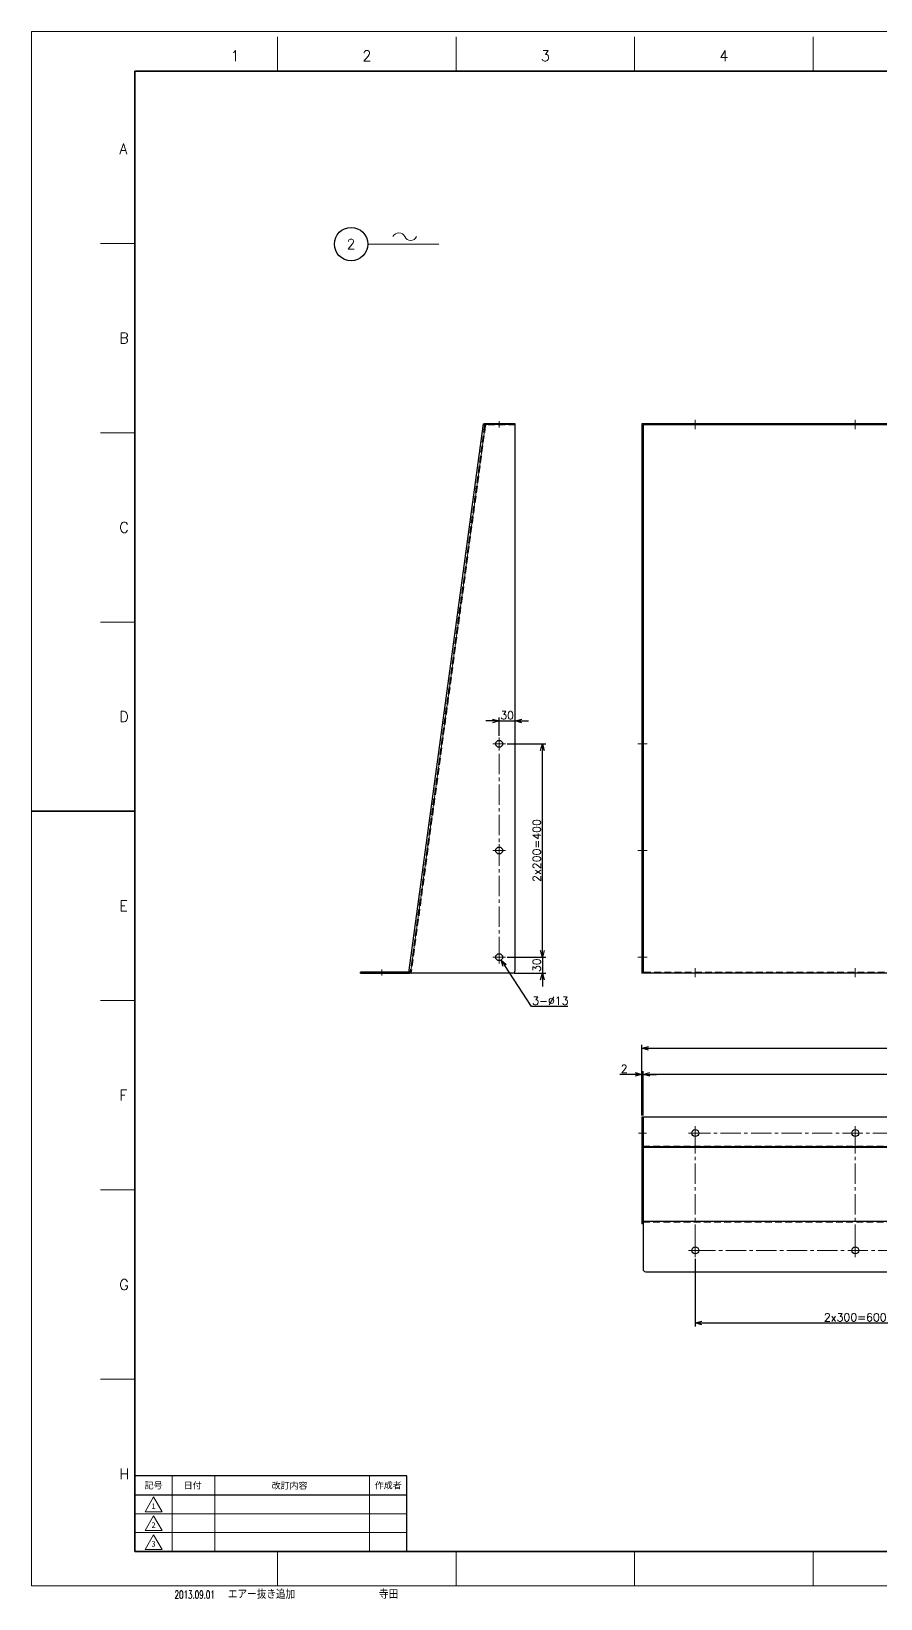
# Model space of a CAD drawing. Header units: millimetres. Extents: x 0 to 4141, y -24 to 2915.
# Drawn here: x 0 to 1593, y -24 to 2915 of the extents above; entities that cross this region are included whole.
import ezdxf
from ezdxf import colors
from ezdxf.entities.mleader import LeaderData, LeaderLine
from ezdxf.enums import TextEntityAlignment as Align
from ezdxf.math import Vec2, Vec3

# ---------------------------------------------------------------- set-up
doc = ezdxf.new("R2010")
doc.units = ezdxf.units.MM
doc.header["$LTSCALE"] = 2
doc.header["$PDMODE"] = 99
doc.header["$PDSIZE"] = 1
doc.linetypes.add('CENTER2', pattern=[28.575, 19.05, -3.175, 3.175, -3.175])
doc.linetypes.add('HIDDEN', pattern=[9.525, 6.35, -3.175])
for name, color, linetype, lineweight in [('04_HIDDEN', 2, 'HIDDEN', 13), ('05_CENTER', 4, 'CENTER2', 13), ('08_DIM', 3, 'Continuous', 13), ('90_FRAME', 5, 'Continuous', 35)]:
    doc.layers.add(name, color=color, linetype=linetype, lineweight=lineweight)
doc.layers.add('10_DRAFT', color=8, linetype='Continuous', lineweight=0, plot=False)
doc.layers.add('91_BLANK', color=5, linetype='Continuous', lineweight=0, plot=False)
doc.styles.add('KSS_TXT', font='txt.shx', dxfattribs={"bigfont": 'extfont2.shx'})
doc.styles.add('MS_G', font='MS Gothic.ttf')
doc.styles.get("Standard").update_dxf_attribs({"font": 'txt.shx', "bigfont": 'extfont2.shx'})
doc.styles.add('表題用', font='MS PGothic.ttf')
doc.dimstyles.new('KSS_DIM', dxfattribs={"dimscale": 5, "dimtxt": 3, "dimasz": 2.5, "dimexe": 1.25, "dimexo": 0.625, "dimtad": 1, "dimdsep": 46, "dimtxsty": 'KSS_TXT', "dimblk": 'OPEN30', "dimcen": 0, "dimazin": 2, "dimtfac": 0.75, "dimtmove": 0, "dimatfit": 3, "dimldrblk": 'OPEN30', "dimfxl": 1.25, "dimtolj": 1, "dimarcsym": 0})
doc.dimstyles.new('KSS_DIM$3', dxfattribs={"dimscale": 5, "dimtxt": 3, "dimasz": 2.5, "dimexe": 1.25, "dimexo": 0.625, "dimtad": 1, "dimtih": 1, "dimtoh": 1, "dimdsep": 46, "dimtxsty": 'KSS_TXT', "dimblk": 'OPEN30', "dimcen": 0, "dimazin": 2, "dimtfac": 0.75, "dimtofl": 0, "dimtmove": 0, "dimatfit": 3, "dimldrblk": 'OPEN30', "dimfxl": 1.25, "dimtolj": 1, "dimarcsym": 0})

# ---------------------------------------------------------------- blocks, each defined once
blk = doc.blocks.new('AM_BALLOON1')
at = {"transparency": 16777216}
blk.add_circle((0, 0), 5, dxfattribs=at)
blk.add_attdef('B_NUMBER', text='', height=3, dxfattribs=at).set_placement((0, 0), align=Align.MIDDLE_CENTER)
blk = doc.blocks.new('_OPEN')
at = {"color": 0, "linetype": 'ByBlock'}
for p, q in [((-1, 0.17), (0, 0)), ((0, 0), (-1, -0.17)), ((0, 0), (-1, 0))]:
    blk.add_line(p, q, dxfattribs=at)
blk = doc.blocks.new('p1ba05')
for centre, start, end in [((-2.95, 0.29), 24.2276, 155.5758), ((0, 1.62), 204.2276, 335.5758)]:
    blk.add_arc(centre, 1.62, start, end)
blk = doc.blocks.new('_Open30')
at = {"color": 0, "linetype": 'ByBlock', "lineweight": -2}
for p, q in [((-1, 0.27), (0, 0)), ((0, 0), (-1, -0.27)), ((0, 0), (-1, 0))]:
    blk.add_line(p, q, dxfattribs=at)
blk = doc.blocks.new('*D150')
at = {"layer": '08_DIM', "color": 0, "lineweight": -2, "transparency": 16777216}
for p, q in [((1147, 882), (1147, 965.2)), ((3130.5, 958.9), (1159.5, 958.9)), ((3143, 882), (3143, 965.2))]:
    blk.add_line(p, q, dxfattribs=at)
at = {"layer": 'Defpoints', "color": 0, "transparency": 16777216}
for p in [(1147, 958.9), (1147, 878.9), (3143, 878.9)]:
    blk.add_point(p, dxfattribs=at)
at = {"layer": '08_DIM', "color": 0, "lineweight": -2, "transparency": 16777216, "xscale": 12.5, "yscale": 12.5, "zscale": 12.5, "rotation": 180}
blk.add_blockref('_Open30', (1147, 958.9), dxfattribs=at)
at = {"layer": '08_DIM', "color": 0, "lineweight": -2, "transparency": 16777216, "xscale": 12.5, "yscale": 12.5, "zscale": 12.5}
blk.add_blockref('_Open30', (3143, 958.9), dxfattribs=at)
at = {"layer": '08_DIM', "color": 0, "transparency": 16777216, "insert": (2145, 969.6), "char_height": 15, "attachment_point": 5, "style": 'KSS_TXT'}
blk.add_mtext('\\A1;(1996)', dxfattribs=at)
blk = doc.blocks.new('*D151')
at = {"layer": '08_DIM', "color": 0, "lineweight": -2, "transparency": 16777216}
for p, q in [((1245, 612.9), (1245, 486.5)), ((1845, 612.9), (1845, 486.5)), ((1257.5, 492.8), (1832.5, 492.8))]:
    blk.add_line(p, q, dxfattribs=at)
at = {"layer": 'Defpoints', "color": 0, "transparency": 16777216}
for p in [(1245, 616), (1845, 616), (1845, 492.8)]:
    blk.add_point(p, dxfattribs=at)
at = {"layer": '08_DIM', "color": 0, "lineweight": -2, "transparency": 16777216, "xscale": 12.5, "yscale": 12.5, "zscale": 12.5, "rotation": 180}
blk.add_blockref('_Open30', (1245, 492.8), dxfattribs=at)
at = {"layer": '08_DIM', "color": 0, "lineweight": -2, "transparency": 16777216, "xscale": 12.5, "yscale": 12.5, "zscale": 12.5}
blk.add_blockref('_Open30', (1845, 492.8), dxfattribs=at)
at = {"layer": '08_DIM', "color": 0, "transparency": 16777216, "insert": (1545, 503.4), "char_height": 15, "attachment_point": 5, "style": 'KSS_TXT'}
blk.add_mtext('\\A1;2x300=600', dxfattribs=at)
blk = doc.blocks.new('*D155')
at = {"layer": '08_DIM', "color": 0, "lineweight": -2, "transparency": 16777216}
for p, q in [((1132.5, 958.9), (1103.7, 958.9)), ((1145, 882), (1145, 965.2)), ((1147, 958.9), (1145, 958.9)), ((1147, 882), (1147, 965.2)), ((1159.5, 958.9), (1172, 958.9))]:
    blk.add_line(p, q, dxfattribs=at)
at = {"layer": 'Defpoints', "color": 0, "transparency": 16777216}
for p in [(1145, 958.9), (1145, 878.9), (1147, 878.9)]:
    blk.add_point(p, dxfattribs=at)
at = {"layer": '08_DIM', "color": 0, "lineweight": -2, "transparency": 16777216, "xscale": 12.5, "yscale": 12.5, "zscale": 12.5}
blk.add_blockref('_Open30', (1145, 958.9), dxfattribs=at)
at = {"layer": '08_DIM', "color": 0, "lineweight": -2, "transparency": 16777216, "xscale": 12.5, "yscale": 12.5, "zscale": 12.5, "rotation": 180}
blk.add_blockref('_Open30', (1147, 958.9), dxfattribs=at)
at = {"layer": '08_DIM', "color": 0, "transparency": 16777216, "insert": (1111.8, 969.6), "char_height": 15, "attachment_point": 5, "style": 'KSS_TXT'}
blk.add_mtext('\\A1;2', dxfattribs=at)
blk = doc.blocks.new('*D156')
at = {"layer": '08_DIM', "color": 0, "lineweight": -2, "transparency": 16777216}
for p, q in [((1145, 882), (1145, 1014.2)), ((1157.5, 1007.9), (3132.5, 1007.9)), ((3145, 882), (3145, 1014.2))]:
    blk.add_line(p, q, dxfattribs=at)
at = {"layer": 'Defpoints', "color": 0, "transparency": 16777216}
for p in [(3145, 1007.9), (1145, 878.9), (3145, 878.9)]:
    blk.add_point(p, dxfattribs=at)
at = {"layer": '08_DIM', "color": 0, "lineweight": -2, "transparency": 16777216, "xscale": 12.5, "yscale": 12.5, "zscale": 12.5, "rotation": 180}
blk.add_blockref('_Open30', (1145, 1007.9), dxfattribs=at)
at = {"layer": '08_DIM', "color": 0, "lineweight": -2, "transparency": 16777216, "xscale": 12.5, "yscale": 12.5, "zscale": 12.5}
blk.add_blockref('_Open30', (3145, 1007.9), dxfattribs=at)
at = {"layer": '08_DIM', "color": 0, "transparency": 16777216, "insert": (2145, 1023.3), "char_height": 15, "attachment_point": 5, "style": 'KSS_TXT'}
blk.add_mtext('\\A1;2000{\\H10.500000;\\S-1^ -2;}', dxfattribs=at)
blk = doc.blocks.new('*D165')
at = {"layer": '08_DIM', "color": 0, "lineweight": -2, "transparency": 16777216}
for p, q in [((892.4, 1178.7), (964.5, 1178.7)), ((958.3, 1191.2), (958.3, 1203.7)), ((958.3, 1178.7), (958.3, 1148.7)), ((905.3, 1148.7), (964.5, 1148.7)), ((958.3, 1136.2), (958.3, 1123.7))]:
    blk.add_line(p, q, dxfattribs=at)
at = {"layer": 'Defpoints', "color": 0, "transparency": 16777216}
for p in [(889.3, 1178.7), (902.2, 1148.7), (958.3, 1148.7)]:
    blk.add_point(p, dxfattribs=at)
at = {"layer": '08_DIM', "color": 0, "lineweight": -2, "transparency": 16777216, "xscale": 12.5, "yscale": 12.5, "zscale": 12.5}
for p, rotation in [((958.3, 1178.7), 270), ((958.3, 1148.7), 90)]:
    blk.add_blockref('_Open30', p, dxfattribs=dict(at, rotation=rotation))
at = {"layer": '08_DIM', "color": 0, "transparency": 16777216, "insert": (947.6, 1163.7), "char_height": 15, "attachment_point": 5, "rotation": 90, "style": 'KSS_TXT'}
blk.add_mtext('\\A1;30', dxfattribs=at)
blk = doc.blocks.new('*D166')
at = {"layer": '08_DIM', "color": 0, "lineweight": -2, "transparency": 16777216}
for p, q in [((892.4, 1578.7), (964.5, 1578.7)), ((958.3, 1191.2), (958.3, 1566.2)), ((892.4, 1178.7), (964.5, 1178.7))]:
    blk.add_line(p, q, dxfattribs=at)
at = {"layer": 'Defpoints', "color": 0, "transparency": 16777216}
for p in [(889.3, 1578.7), (958.3, 1578.7), (889.3, 1178.7)]:
    blk.add_point(p, dxfattribs=at)
at = {"layer": '08_DIM', "color": 0, "lineweight": -2, "transparency": 16777216, "xscale": 12.5, "yscale": 12.5, "zscale": 12.5}
for p, rotation in [((958.3, 1578.7), 90.00000000000001), ((958.3, 1178.7), 270)]:
    blk.add_blockref('_Open30', p, dxfattribs=dict(at, rotation=rotation))
at = {"layer": '08_DIM', "color": 0, "transparency": 16777216, "insert": (947.6, 1378.7), "char_height": 15, "attachment_point": 5, "rotation": 90, "style": 'KSS_TXT'}
blk.add_mtext('\\A1;2x200=400', dxfattribs=at)
blk = doc.blocks.new('*D167')
at = {"layer": '08_DIM', "color": 0, "lineweight": -2, "transparency": 16777216}
for p, q in [((864.7, 1621.6), (852.2, 1621.6)), ((877.2, 1593.9), (877.2, 1627.8)), ((877.2, 1621.6), (907.2, 1621.6)), ((907.2, 1593.9), (907.2, 1627.8)), ((919.7, 1621.6), (932.2, 1621.6))]:
    blk.add_line(p, q, dxfattribs=at)
at = {"layer": 'Defpoints', "color": 0, "transparency": 16777216}
for p in [(907.2, 1621.6), (877.2, 1590.8), (907.2, 1590.8)]:
    blk.add_point(p, dxfattribs=at)
at = {"layer": '08_DIM', "color": 0, "lineweight": -2, "transparency": 16777216, "xscale": 12.5, "yscale": 12.5, "zscale": 12.5}
blk.add_blockref('_Open30', (877.2, 1621.6), dxfattribs=at)
at = {"layer": '08_DIM', "color": 0, "lineweight": -2, "transparency": 16777216, "xscale": 12.5, "yscale": 12.5, "zscale": 12.5, "rotation": 180}
blk.add_blockref('_Open30', (907.2, 1621.6), dxfattribs=at)
at = {"layer": '08_DIM', "color": 0, "transparency": 16777216, "insert": (892.2, 1632.2), "char_height": 15, "attachment_point": 5, "style": 'KSS_TXT'}
blk.add_mtext('\\A1;30', dxfattribs=at)
blk = doc.blocks.new('*D168')
at = {"layer": '08_DIM', "color": 0, "lineweight": -2, "transparency": 16777216}
for p, q in [((937.7, 1086.3), (887.6, 1162.8)), ((1005.8, 1086.3), (937.7, 1086.3))]:
    blk.add_line(p, q, dxfattribs=at)
at = {"layer": 'Defpoints', "color": 0, "transparency": 16777216}
for p in [(873.7, 1184.2), (880.8, 1173.3)]:
    blk.add_point(p, dxfattribs=at)
at = {"layer": '08_DIM', "color": 0, "lineweight": -2, "transparency": 16777216, "xscale": 12.5, "yscale": 12.5, "zscale": 12.5, "rotation": 123.1857561314776}
blk.add_blockref('_Open30', (880.8, 1173.3), dxfattribs=at)
at = {"layer": '08_DIM', "color": 0, "transparency": 16777216, "insert": (973.3, 1096.9), "char_height": 15, "attachment_point": 5, "style": 'KSS_TXT'}
blk.add_mtext('\\A1;\\A1;3-%%C13', dxfattribs=at)

msp = doc.modelspace()

# ---------------------------------------------------------------- linework, layer by layer
at = {"color": 0}
for p, q in [((907.225, 2178.742), (851.591, 2178.742)), ((907.225, 1153.742), (907.225, 2178.742)), ((1144.958, 2178.742), (1144.958, 1148.742)), ((3144.958, 2178.742), (1144.958, 2178.742)), ((1146.958, 2176.742), (1146.958, 1148.742)), ((3142.958, 2176.742), (1146.958, 2176.742)), ((846.637, 2174.415), (707.996, 1154.415)), ((708.778, 1150.742), (617.225, 1150.742)), ((617.225, 1148.742), (617.225, 1150.742)), ((617.225, 1148.742), (708.778, 1148.742)), ((902.225, 1148.742), (712.95, 1148.742)), ((1146.958, 1148.742), (1144.958, 1148.742)), ((3142.958, 1148.742), (1146.958, 1148.742)), ((1146.958, 878.887), (1144.958, 878.887)), ((1144.958, 878.887), (1144.958, 678.887)), ((1146.958, 878.887), (1146.958, 593.887)), ((3142.958, 878.887), (1146.958, 878.887)), ((1146.958, 678.887), (1144.958, 678.887)), ((1146.958, 683.887), (3142.958, 683.887)), ((1151.958, 588.887), (3137.958, 588.887))]:
    msp.add_line(p, q, dxfattribs=at)
at = {"color": 3}
msp.add_line((1146.958, 822.434), (3142.958, 822.434), dxfattribs=at)
at = {"color": 0}
for centre in [(877.225, 1578.742), (877.225, 1378.742), (877.225, 1178.742), (1244.958, 848.887), (1544.958, 848.887), (1244.958, 628.887), (1544.958, 628.887)]:
    msp.add_circle(centre, 6.5, dxfattribs=at)
for centre, start, end in [((851.591, 2173.742), 90, 172.259659), ((712.95, 1153.742), 172.259659, 270), ((902.225, 1153.742), 270, 0), ((1151.958, 593.887), 180, 270)]:
    msp.add_arc(centre, 5, start, end, dxfattribs=at)
at = {"layer": '04_HIDDEN'}
for p, q in [((849.782, 2175.28), (710.759, 1152.472)), ((851.764, 2175.011), (712.741, 1152.203)), ((907.225, 2176.742), (853.745, 2176.742)), ((3142.958, 1150.742), (1146.958, 1150.742)), ((1146.958, 681.887), (3142.958, 681.887))]:
    msp.add_line(p, q, dxfattribs=at)
at = {"layer": '04_HIDDEN', "color": 3}
msp.add_line((1146.958, 824.434), (3142.958, 824.434), dxfattribs=at)
at = {"layer": '04_HIDDEN'}
for centre, radius, start, end in [((853.745, 2174.742), 4, 90, 172.259659), ((853.745, 2174.742), 2, 90, 172.259659), ((708.778, 1152.742), 2, 270, 352.259659), ((708.778, 1152.742), 4, 270, 352.259659)]:
    msp.add_arc(centre, radius, start, end, dxfattribs=at)
at = {"layer": '05_CENTER'}
for p, q in [((877.225, 2183.4), (877.225, 2172.083)), ((1244.958, 2168.993), (1244.958, 2186.339)), ((1544.958, 2168.993), (1544.958, 2186.339)), ((877.225, 1566.709), (877.225, 1590.774)), ((865.193, 1578.742), (889.257, 1578.742)), ((877.225, 1178.742), (877.225, 1578.742)), ((1137.209, 1578.742), (1154.555, 1578.742)), ((877.225, 1366.709), (877.225, 1390.774)), ((865.193, 1378.742), (889.257, 1378.742)), ((1137.209, 1378.742), (1154.555, 1378.742)), ((865.193, 1178.742), (889.257, 1178.742)), ((877.225, 1166.709), (877.225, 1190.774)), ((1137.209, 1178.742), (1154.555, 1178.742)), ((657.225, 1155.4), (657.225, 1144.083)), ((1244.958, 1158.339), (1244.958, 1140.993)), ((1544.958, 1158.339), (1544.958, 1140.993)), ((1244.958, 835.976), (1244.958, 861.797)), ((1544.958, 835.976), (1544.958, 861.797)), ((1138.317, 848.887), (1153.491, 848.887)), ((1257.868, 848.887), (1232.048, 848.887)), ((1557.868, 848.887), (1532.048, 848.887)), ((1544.958, 848.887), (1544.958, 628.887)), ((1257.868, 628.887), (1232.048, 628.887)), ((1244.958, 615.976), (1244.958, 641.797)), ((1557.868, 628.887), (1532.048, 628.887)), ((1544.958, 615.976), (1544.958, 641.797))]:
    msp.add_line(p, q, dxfattribs=at)
msp.add_lwpolyline([(1244.958, 628.887), (3044.958, 628.887), (3044.958, 848.887), (1244.958, 848.887)], close=True, dxfattribs=at)
at = {"layer": '08_DIM'}
msp.add_line((630.746, 2515.674), (764.184, 2515.674), dxfattribs=at)
at = {"layer": '10_DRAFT'}
for p, q in [((847.225, 2178.742), (846.637, 2174.415)), ((851.591, 2178.742), (847.225, 2178.742)), ((849.782, 2175.28), (850.252, 2178.742)), ((850.252, 2178.742), (853.745, 2178.742)), ((707.996, 1154.415), (707.225, 1148.742)), ((707.225, 1148.742), (712.95, 1148.742)), ((1146.958, 823.434), (3142.958, 823.434))]:
    msp.add_line(p, q, dxfattribs=at)
msp.add_lwpolyline([(617.225, 1149.742), (708.778, 1149.742, 0.37517658), (711.75, 1152.337), (850.773, 2175.146, -0.37517658), (853.745, 2177.742), (907.225, 2177.742)], format="xyb", dxfattribs=at)
at = {"layer": '90_FRAME', "color": 4, "lineweight": 13}
for p, q in [((461.877, 2839.789), (461.877, 2904.599)), ((796.544, 2839.789), (796.544, 2904.599)), ((1131.211, 2839.789), (1131.211, 2904.599)), ((1465.878, 2839.789), (1465.878, 2904.599)), ((194.23, 2517.113), (129.42, 2517.113)), ((194.23, 2162.127), (129.42, 2162.127)), ((194.23, 1807.141), (129.42, 1807.141)), ((194.23, 1097.169), (129.42, 1097.169)), ((194.23, 742.182), (129.42, 742.182)), ((194.23, 387.196), (129.42, 387.196)), ((461.877, 0), (461.877, 64.52)), ((796.544, 0), (796.544, 64.52)), ((1131.211, 0), (1131.211, 64.52)), ((1465.878, 0), (1465.878, 64.52))]:
    msp.add_line(p, q, dxfattribs=at)
at = {"layer": '90_FRAME'}
msp.add_line((0, 1452.155), (194.23, 1452.155), dxfattribs=at)
at = {"layer": '90_FRAME', "color": 0, "lineweight": 13}
for p, q in [((264.23, 64.52), (264.23, 205.948)), ((344.23, 64.52), (344.23, 205.948)), ((634.23, 64.52), (634.23, 205.948)), ((194.23, 135.234), (704.23, 135.234)), ((194.23, 99.877), (704.23, 99.877))]:
    msp.add_line(p, q, dxfattribs=at)
at = {"layer": '90_FRAME', "color": 0, "lineweight": 25}
msp.add_line((194.23, 170.591), (704.23, 170.591), dxfattribs=at)
at = {"layer": '90_FRAME'}
msp.add_lwpolyline([(194.23, 64.52), (4076.195, 64.52), (4076.195, 2839.789), (194.23, 2839.789)], close=True, dxfattribs=at)
at = {"layer": '90_FRAME', "color": 0, "lineweight": 25}
msp.add_lwpolyline([(194.23, 64.52), (704.23, 64.52), (704.23, 205.948), (194.23, 205.948)], close=True, dxfattribs=at)
at = {"layer": '90_FRAME', "color": 0, "lineweight": 13}
for points in [[(213.319, 138.989), (229.23, 166.548), (245.14, 138.989), (213.319, 138.989)], [(213.319, 103.632), (229.23, 131.19), (245.14, 103.632), (213.319, 103.632)], [(213.319, 68.275), (229.23, 95.833), (245.14, 68.275), (213.319, 68.275)]]:
    msp.add_lwpolyline(points, dxfattribs=at)
at = {"layer": '91_BLANK'}
msp.add_lwpolyline([(0, 0), (4141.004, 0), (4141.004, 2914.599), (0, 2914.599)], close=True, dxfattribs=at)

# ---------------------------------------------------------------- block references
at = {"layer": '08_DIM', "xscale": 7.5, "yscale": 7.5, "zscale": 7.5}
msp.add_blockref('p1ba05', (711.252, 2522.512), dxfattribs=at)

# ---------------------------------------------------------------- texts
at = {"layer": '90_FRAME', "color": 0, "lineweight": 13, "style": 'KSS_TXT'}
for s, p in [('1', (381.884, 2852.698)), ('2', (629.21, 2852.698)), ('3', (963.877, 2852.698)), ('4', (1298.545, 2852.698))]:
    msp.add_text(s, height=20, dxfattribs=at).set_placement(p, align=Align.BOTTOM_CENTER)
for s, p in [('A', (164.787, 2694.606)), ('B', (164.787, 2339.62)), ('C', (164.787, 1984.634)), ('D', (164.787, 1629.648)), ('E', (164.787, 1274.662)), ('F', (164.787, 919.675)), ('G', (164.787, 564.689)), ('H', (164.787, 209.703))]:
    msp.add_text(s, height=20, dxfattribs=at).set_placement(p, align=Align.MIDDLE_LEFT)
at = {"layer": '90_FRAME', "color": 0, "style": '表題用'}
for s, p in [('記号', (229.23, 188.27)), ('日付', (302.512, 188.27)), ('作成者', (669.23, 188.27))]:
    msp.add_text(s, height=12, dxfattribs=at).set_placement(p, align=Align.MIDDLE_CENTER)
msp.add_text('改訂内容', height=12, dxfattribs=at).set_placement((484.23, 188.27), align=Align.MIDDLE)
at = {"layer": '90_FRAME', "color": 0, "lineweight": 13, "style": 'MS_G'}
for s, p in [('1', (229.23, 149.377)), ('2', (229.23, 114.02)), ('3', (229.23, 78.663))]:
    msp.add_text(s, height=10.607, dxfattribs=at).set_placement(p, align=Align.MIDDLE)
at = {"layer": '90_FRAME', "color": 3, "lineweight": 13, "width": 0.65}
msp.add_text('2013.09.01', height=15, dxfattribs=at).set_placement((268.71, -23.999))
at = {"layer": '90_FRAME', "color": 3, "lineweight": 13}
for s, p in [('エアー抜き追加', (368.668, -23.999)), ('寺田', (651.851, -23.999))]:
    msp.add_text(s, height=15, dxfattribs=at).set_placement(p)

# ---------------------------------------------------------------- dimensions: what is measured, and where the dimension line sits
at = {"layer": '08_DIM'}
dim = msp.add_linear_dim(base=(907.225, 1621.569), p1=(877.225, 1590.774), p2=(907.225, 1590.774), dimstyle='KSS_DIM', dxfattribs=at)
dim.commit()
dim.dimension.update_dxf_attribs({"geometry": '*D167', "text_midpoint": (892.225, 1632.194)})
dim = msp.add_linear_dim(base=(958.265, 1578.742), p1=(889.257, 1178.742), p2=(889.257, 1578.742), angle=90, text='2x200=<>', dimstyle='KSS_DIM', dxfattribs=at)
dim.commit()
dim.dimension.update_dxf_attribs({"geometry": '*D166', "text_midpoint": (947.64, 1378.742)})
dim = msp.add_diameter_dim_2p(p1=(873.667, 1184.181), p2=(880.783, 1173.302), text='\\A1;3-<>', dimstyle='KSS_DIM$3', override={"dimpost": '%%C<>', "dimtxsty": 'KSS_TXT', "dimtfill": 0, "dimtfillclr": 0}, dxfattribs=at)
dim.commit()
dim.dimension.update_dxf_attribs({"geometry": '*D168', "text_midpoint": (973.299, 1086.315), "dimtype": 163})
for base, p1, p2, angle, picture, middle in [((958.265, 1148.742), (889.257, 1178.742), (902.225, 1148.742), 90, '*D165', (947.64, 1163.742)), ((1144.958, 958.933), (1146.958, 878.887), (1144.958, 878.887), 180, '*D155', (1111.833, 969.558))]:
    dim = msp.add_linear_dim(base=base, p1=p1, p2=p2, angle=angle, dimstyle='KSS_DIM', dxfattribs=at)
    dim.commit()
    dim.dimension.update_dxf_attribs({"geometry": picture, "text_midpoint": middle})
dim = msp.add_linear_dim(base=(3144.958, 1007.936), p1=(1144.958, 878.887), p2=(3144.958, 878.887), dimstyle='KSS_DIM', override={"dimtol": 1, "dimlim": 0, "dimtp": -1, "dimtm": 2, "dimtfac": 0.7}, dxfattribs=at)
dim.commit()
dim.dimension.update_dxf_attribs({"geometry": '*D156', "text_midpoint": (2144.958, 1023.311)})
for base, p1, p2, text, picture, middle in [((1146.958, 958.933), (3142.958, 878.887), (1146.958, 878.887), '(<>)', '*D150', (2144.958, 969.558)), ((1844.958, 492.781), (1244.958, 615.976), (1844.958, 615.976), '2x300=<>', '*D151', (1544.958, 503.406))]:
    dim = msp.add_linear_dim(base=base, p1=p1, p2=p2, text=text, dimstyle='KSS_DIM', dxfattribs=at)
    dim.commit()
    dim.dimension.update_dxf_attribs({"geometry": picture, "text_midpoint": middle})

# ---------------------------------------------------------------- leaders
ml = msp.add_multileader_block('Standard', dxfattribs=at)
ml.set_content('AM_BALLOON1', color=256, scale=6.25)
ml.set_attribute('B_NUMBER', '2', width=0)
ml.set_leader_properties(color=256, linetype='ByLayer', lineweight=-1)
ml.set_arrow_properties(name='OPEN')
ml.build(insert=Vec2(0, 0))
ml.multileader.update_dxf_attribs({"leader_type": 0, "has_dogleg": 0, "text_right_attachment_type": 6, "dogleg_length": 0, "arrow_head_size": 12.5, "scale": 2.5, "block_connection_type": 1})
ctx = ml.context
ctx.base_point, ctx.scale, ctx.char_height, ctx.arrow_head_size, ctx.landing_gap_size, ctx.plane_origin = Vec3(599.452, 2515.714), 2.5, 25, 12.5, 12.5, Vec3(599.452, 2515.714)
ctx.right_attachment, ctx.attachment_type = 6, 1
notes = []
notes.append((ctx, [(0, (0, 0, 0), (0, 0), (1, 0), 1, [])]))
ctx.block.insert = Vec3(599.452, 2515.714)
for ctx, leaders in notes:
    for number, flags, end, landing, length, lines in leaders:
        leader = LeaderData()
        leader.index, (leader.has_last_leader_line, leader.has_dogleg_vector, leader.attachment_direction) = number, flags
        leader.last_leader_point, leader.dogleg_vector, leader.dogleg_length = Vec3(end), Vec3(landing), length
        for number, points, colour, breaks in lines:
            line = LeaderLine()
            line.index, line.vertices, line.color, line.breaks = number, Vec3.list(points), colors.encode_raw_color(colour), breaks
            leader.lines.append(line)
        ctx.leaders.append(leader)

doc.saveas('drawing.dxf')
